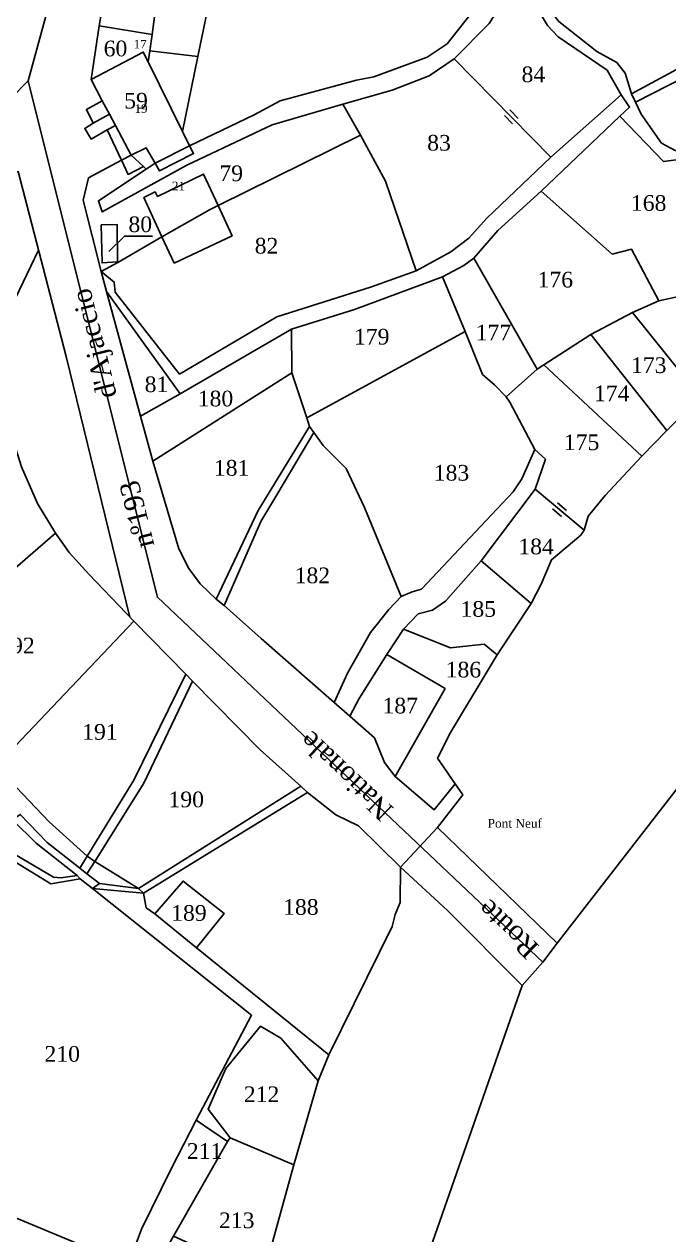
# Model space of a CAD drawing. Extents: x 1207165 to 1207735, y 6152763 to 6153552.
# Drawn here: x 1207429.3 to 1207511.6, y 6153190.9 to 6153345.3 of the extents above; entities that cross this region are included whole.
import ezdxf

# ---------------------------------------------------------------- set-up
doc = ezdxf.new("R2010")
doc.units = 0
doc.linetypes.add('CONTINU', pattern=[0])
doc.layers.get('0').update_dxf_attribs({"linetype": 'CONTINU'})
for name, color, linetype in [('1LIEUDIT', 7, 'CONTINU'), ('1PARCELLE', 7, 'CONTINU'), ('1SECTION', 7, 'CONTINU'), ('1SUBDFISC', 7, 'CONTINU'), ('1SUBDSECT', 7, 'CONTINU'), ('1TRONFLUV', 7, 'CONTINU'), ('1TROUPARCELLE', 7, 'CONTINU'), ('1ZONCOMM', 7, 'CONTINU'), ('3BATIDUR', 7, 'CONTINU'), ('3BATILEGER', 7, 'CONTINU'), ('3ENSIMMO', 7, 'CONTINU'), ('3FLECHEPAR', 7, 'CONTINU'), ('3LIMNONPARC', 7, 'CONTINU'), ('3MURMI', 7, 'CONTINU'), ('3NUMVOIE', 7, 'CONTINU'), ('3PARCELLETEX', 7, 'CONTINU'), ('3PONT', 7, 'CONTINU'), ('3SENTIER', 7, 'CONTINU'), ('3ZONCOMMTEX', 7, 'CONTINU')]:
    doc.layers.add(name, color=color, linetype=linetype)
doc.styles.get("Standard").update_dxf_attribs({"font": 'Times New Roman'})

# ---------------------------------------------------------------- blocks, each defined once
blk = doc.blocks.new('MURMI')
for p, q in [((-0.75, 0.5), (0.75, 0.5)), ((-0.75, -0.5), (0.75, -0.5))]:
    blk.add_line(p, q)

msp = doc.modelspace()

# ---------------------------------------------------------------- linework, layer by layer
at = {"layer": '1LIEUDIT'}
msp.add_lwpolyline([(1207532.13, 6153272.88), (1207497.33, 6153228.06), (1207495.5, 6153225.64), (1207492.84, 6153222.69), (1207448.62, 6153096.07), (1207422.78, 6153053.73), (1207351.23, 6152978.21)], dxfattribs=at)
at = {"layer": '1PARCELLE'}
for points in [[(1207521.44, 6153344.32), (1207507.38, 6153358.72), (1207495.64, 6153349.27), (1207496.27, 6153347.26), (1207497.53, 6153345.66), (1207502.39, 6153341.83), (1207504.92, 6153340.44), (1207505.98, 6153339.08), (1207506.81, 6153336.41), (1207521.44, 6153344.32)], [(1207454.62, 6153356.43), (1207451.49, 6153341.19), (1207445.35, 6153341.89), (1207445.65, 6153343.98), (1207446.3, 6153348.89), (1207447.29, 6153355.59), (1207447.4, 6153356.53), (1207447.56, 6153357.72), (1207448.24, 6153357.58), (1207448.8, 6153357.52), (1207454.62, 6153356.43)], [(1207484.2, 6153340.88), (1207488.65, 6153345.39), (1207490.6, 6153348.56), (1207490.98, 6153352.25), (1207493.09, 6153350.21), (1207496.08, 6153345.13), (1207497.44, 6153343.68), (1207503.72, 6153339.43), (1207505.49, 6153336.28), (1207496.52, 6153328.35), (1207484.2, 6153340.88)], [(1207439.75, 6153350.04), (1207446.3, 6153348.89), (1207445.65, 6153343.98), (1207438.91, 6153345.1), (1207439.75, 6153350.04)], [(1207445.65, 6153343.98), (1207438.91, 6153345.1), (1207437.89, 6153338.25), (1207444.52, 6153341.75), (1207445.14, 6153340.5), (1207445.35, 6153341.89), (1207445.65, 6153343.98)], [(1207533.26, 6153337.43), (1207528.48, 6153346.13), (1207526.34, 6153344.57), (1207523.82, 6153343.78), (1207507.3, 6153335.34), (1207508.03, 6153333.84), (1207510.62, 6153330.13), (1207512.38, 6153329.19), (1207514.86, 6153329.11), (1207531.54, 6153334.97), (1207533.26, 6153337.43)], [(1207451.49, 6153341.19), (1207449.54, 6153331.62), (1207450.44, 6153329.81), (1207446.03, 6153327.57), (1207444.91, 6153326.83), (1207444.55, 6153327.16), (1207442.96, 6153328.59), (1207440.96, 6153332.39), (1207439.93, 6153331.82), (1207437.86, 6153330.65), (1207437.06, 6153332.01), (1207438.13, 6153332.67), (1207437.27, 6153334.42), (1207439.3, 6153335.54), (1207437.89, 6153338.25), (1207444.52, 6153341.75), (1207445.14, 6153340.5), (1207445.35, 6153341.89), (1207451.49, 6153341.19)], [(1207484.2, 6153340.88), (1207496.52, 6153328.35), (1207488.29, 6153320.54), (1207486.04, 6153318.01), (1207483.74, 6153316.25), (1207479.32, 6153313.83), (1207475.44, 6153325.28), (1207472.24, 6153331.14), (1207469.97, 6153335.11), (1207476.26, 6153336.91), (1207481, 6153338.72), (1207484.2, 6153340.88)], [(1207436.85, 6153322.86), (1207437.54, 6153325.69), (1207441.74, 6153327.94), (1207442.96, 6153328.59), (1207444.55, 6153327.16), (1207444.91, 6153326.83), (1207438.8, 6153322.79), (1207439.3, 6153321.35), (1207450.07, 6153327.32), (1207460.98, 6153332.47), (1207469.97, 6153335.11), (1207472.24, 6153331.14), (1207454.07, 6153322.16), (1207452.99, 6153321.63), (1207446.91, 6153318.16), (1207441.29, 6153314.89), (1207439.15, 6153313.74), (1207436.85, 6153322.86)], [(1207518.46, 6153313.36), (1207513.79, 6153328.17), (1207510.88, 6153327.78), (1207505.33, 6153333.56), (1207495.3, 6153323.99), (1207504.33, 6153315.99), (1207506.79, 6153316.62), (1207510.28, 6153310.03), (1207514.38, 6153310.91), (1207518.46, 6153313.36)], [(1207479.32, 6153313.83), (1207475.44, 6153325.28), (1207472.24, 6153331.14), (1207454.07, 6153322.16), (1207452.99, 6153321.63), (1207446.91, 6153318.16), (1207441.29, 6153314.89), (1207439.15, 6153313.74), (1207440.83, 6153312.4), (1207440.95, 6153311.11), (1207449.16, 6153300.68), (1207461.55, 6153307.98), (1207473.63, 6153311.81), (1207479.32, 6153313.83)], [(1207494.78, 6153301.29), (1207495.64, 6153301.84), (1207501.62, 6153305.73), (1207506.93, 6153308.52), (1207510.28, 6153310.03), (1207506.79, 6153316.62), (1207504.33, 6153315.99), (1207495.3, 6153323.99), (1207489.77, 6153318.99), (1207486.69, 6153315.48), (1207494.78, 6153301.29)], [(1207441.19, 6153319.76), (1207441.25, 6153314.98), (1207439.26, 6153314.86), (1207439.16, 6153319.71), (1207441.19, 6153319.76)], [(1207494.78, 6153301.29), (1207490.81, 6153297.75), (1207489.35, 6153299.3), (1207487.78, 6153300.63), (1207485.6, 6153306.1), (1207482.68, 6153313.06), (1207485.41, 6153314.53), (1207486.69, 6153315.48), (1207494.78, 6153301.29)], [(1207485.6, 6153306.1), (1207465.38, 6153295.11), (1207463.46, 6153300.82), (1207463.43, 6153306.39), (1207471.46, 6153308.89), (1207482.68, 6153313.06), (1207485.6, 6153306.1)], [(1207449.24, 6153298.15), (1207444.15, 6153295.29), (1207439.82, 6153311.21), (1207449.24, 6153298.15)], [(1207514.38, 6153310.91), (1207519.39, 6153301.37), (1207515.63, 6153297.72), (1207506.93, 6153308.52), (1207510.28, 6153310.03), (1207514.38, 6153310.91)], [(1207506.93, 6153308.52), (1207515.63, 6153297.72), (1207511.3, 6153293.48), (1207501.62, 6153305.73), (1207506.93, 6153308.52)], [(1207449.24, 6153298.15), (1207444.15, 6153295.29), (1207445.75, 6153289.56), (1207463.46, 6153300.82), (1207463.43, 6153306.39), (1207449.24, 6153298.15)], [(1207490.81, 6153297.75), (1207491.28, 6153297.1), (1207494.47, 6153291.05), (1207492.81, 6153287.31), (1207491.71, 6153285.66), (1207480.03, 6153273.24), (1207478.81, 6153272.89), (1207477.44, 6153272.3), (1207472.73, 6153283.67), (1207470.4, 6153288.61), (1207467.46, 6153291.55), (1207466.27, 6153293.23), (1207465.75, 6153293.99), (1207465.38, 6153295.11), (1207485.6, 6153306.1), (1207487.78, 6153300.63), (1207489.35, 6153299.3), (1207490.81, 6153297.75)], [(1207508.12, 6153290.19), (1207495.64, 6153301.84), (1207501.62, 6153305.73), (1207511.3, 6153293.48), (1207508.12, 6153290.19)], [(1207494.52, 6153285.98), (1207500.79, 6153280.74), (1207501.29, 6153282.53), (1207503.46, 6153285.2), (1207508.12, 6153290.19), (1207495.64, 6153301.84), (1207494.78, 6153301.29), (1207490.81, 6153297.75), (1207491.28, 6153297.1), (1207494.47, 6153291.05), (1207495.82, 6153289.83), (1207494.52, 6153285.98)], [(1207465.38, 6153295.11), (1207465.75, 6153293.99), (1207459.2, 6153283.25), (1207453.84, 6153271.95), (1207451.79, 6153273.91), (1207450.34, 6153275.85), (1207449.04, 6153278.37), (1207445.75, 6153289.56), (1207463.46, 6153300.82), (1207465.38, 6153295.11)], [(1207427.4, 6153293.81), (1207421.2, 6153289.24), (1207422.53, 6153287.62), (1207416.16, 6153282.94), (1207423.64, 6153272), (1207433.32, 6153280.37), (1207431.03, 6153284.17), (1207429, 6153288.82), (1207427.4, 6153293.81)], [(1207477.44, 6153272.3), (1207472.73, 6153283.67), (1207470.4, 6153288.61), (1207467.46, 6153291.55), (1207466.27, 6153293.23), (1207461.7, 6153285.46), (1207459.53, 6153281.86), (1207454.85, 6153271.15), (1207459.56, 6153266.92), (1207468.87, 6153258.76), (1207470.56, 6153262.51), (1207473.5, 6153267.69), (1207475.84, 6153270.65), (1207477.44, 6153272.3)], [(1207487.65, 6153276.83), (1207494, 6153271.4), (1207495.29, 6153273.87), (1207496.62, 6153276.99), (1207500.34, 6153280.14), (1207500.79, 6153280.74), (1207494.52, 6153285.98), (1207487.65, 6153276.83)], [(1207423.64, 6153272), (1207419.75, 6153268.62), (1207413.94, 6153263.58), (1207419.02, 6153257.72), (1207425.73, 6153250.65), (1207443.31, 6153269.14), (1207437.57, 6153275.13), (1207435.06, 6153277.92), (1207433.32, 6153280.37), (1207423.64, 6153272)], [(1207489.66, 6153264.85), (1207488.01, 6153266.21), (1207483.73, 6153265.73), (1207477.72, 6153268.15), (1207479.6, 6153270.07), (1207481.42, 6153270.57), (1207483.08, 6153271.72), (1207487.65, 6153276.83), (1207494, 6153271.4), (1207489.66, 6153264.85)], [(1207425.73, 6153250.65), (1207443.31, 6153269.14), (1207449.95, 6153262.38), (1207443.32, 6153248.87), (1207437.35, 6153239.18), (1207432.52, 6153243.55), (1207425.73, 6153250.65)], [(1207475.6, 6153264.88), (1207483.02, 6153260.55), (1207476.67, 6153249.33), (1207481.62, 6153245.08), (1207484.3, 6153248.39), (1207482.07, 6153251.66), (1207483.71, 6153254.93), (1207489.66, 6153264.85), (1207488.01, 6153266.21), (1207483.73, 6153265.73), (1207477.72, 6153268.15), (1207475.6, 6153264.88)], [(1207475.6, 6153264.88), (1207472.08, 6153259.3), (1207470.86, 6153257.03), (1207474.04, 6153254.26), (1207475.31, 6153251.12), (1207476.67, 6153249.33), (1207483.02, 6153260.55), (1207475.6, 6153264.88)], [(1207444.59, 6153248.5), (1207438.36, 6153238.48), (1207443.93, 6153235.04), (1207464.64, 6153248.09), (1207459.44, 6153252.75), (1207450.81, 6153261.49), (1207444.59, 6153248.5)], [(1207451.3, 6153227.48), (1207454.85, 6153231.84), (1207449.6, 6153235.99), (1207446, 6153231.83), (1207444.89, 6153232.6), (1207444.57, 6153234.44), (1207465.49, 6153247.28), (1207469.08, 6153244.44), (1207472, 6153243.04), (1207477.34, 6153237.79), (1207477.31, 6153233.25), (1207476.65, 6153231.71), (1207476.28, 6153230.21), (1207468.18, 6153213.83), (1207451.3, 6153227.48)], [(1207416.31, 6153197.65), (1207416.45, 6153198.14), (1207416.07, 6153203.61), (1207415.43, 6153212.76), (1207415.68, 6153214.71), (1207420.82, 6153228.1), (1207423.68, 6153235.13), (1207425.9, 6153238.57), (1207427.38, 6153239.87), (1207433.07, 6153236.5), (1207434.02, 6153236.42), (1207436.11, 6153236.69), (1207430.85, 6153240.82), (1207427.84, 6153243.81), (1207424.58, 6153241.53), (1207422.33, 6153238.06), (1207414.71, 6153223.32), (1207410.97, 6153215.84), (1207410.23, 6153214.02), (1207409.84, 6153211.17), (1207408.1, 6153209.31), (1207406.22, 6153205.13), (1207405.26, 6153202.38), (1207416.31, 6153197.65)], [(1207442.18, 6153185.91), (1207438.05, 6153188.94), (1207426.33, 6153193.83), (1207417.48, 6153197.03), (1207417.67, 6153198.14), (1207416.88, 6153206.27), (1207416.74, 6153211.66), (1207416.96, 6153214.04), (1207417.85, 6153217.18), (1207421.09, 6153225.81), (1207423.3, 6153231.28), (1207425.38, 6153235.54), (1207427.68, 6153238.76), (1207432.73, 6153235.64), (1207436.46, 6153236.3), (1207438.05, 6153235.05), (1207458.35, 6153218.87), (1207451.26, 6153205.49), (1207448.1, 6153199.28), (1207444.3, 6153191.58), (1207442.18, 6153185.91)], [(1207451.3, 6153227.48), (1207446, 6153231.83), (1207449.6, 6153235.99), (1207454.85, 6153231.84), (1207451.3, 6153227.48)], [(1207463.72, 6153199.79), (1207455.6, 6153203.26), (1207452.79, 6153206.9), (1207455.05, 6153212.09), (1207459.48, 6153217.49), (1207462.09, 6153215.94), (1207466.82, 6153210.5), (1207463.72, 6153199.79)], [(1207442.18, 6153185.91), (1207444.77, 6153184.3), (1207448.4, 6153190.69), (1207455.27, 6153202.76), (1207451.26, 6153205.49), (1207448.1, 6153199.28), (1207444.3, 6153191.58), (1207442.18, 6153185.91)], [(1207432.51, 6153167.97), (1207431.76, 6153168.51), (1207441.71, 6153184.71), (1207442.18, 6153185.91), (1207444.77, 6153184.3), (1207448.4, 6153190.69), (1207455.27, 6153202.76), (1207455.6, 6153203.26), (1207463.72, 6153199.79), (1207454.4, 6153166.05), (1207446.21, 6153168.73), (1207441.92, 6153170.1), (1207437.48, 6153164.95), (1207432.51, 6153167.97)], [(1207425.09, 6153165.91), (1207425.74, 6153165.64), (1207429.11, 6153164.43), (1207431.76, 6153168.51), (1207441.71, 6153184.71), (1207442.18, 6153185.91), (1207438.05, 6153188.94), (1207426.33, 6153193.83), (1207417.48, 6153197.03), (1207413.79, 6153185.92), (1207430.15, 6153179.09), (1207425.09, 6153165.91)]]:
    msp.add_lwpolyline(points, close=True, dxfattribs=at)
msp.add_lwpolyline([(1207454.62, 6153356.43), (1207451.49, 6153341.19), (1207449.54, 6153331.62), (1207450.44, 6153329.81), (1207458.68, 6153333.74), (1207461.99, 6153335.55), (1207471.72, 6153338.17), (1207473.92, 6153338.58), (1207480.74, 6153341.1), (1207483.28, 6153342.81), (1207486, 6153346.23)], dxfattribs=at)
at = {"layer": '1SECTION'}
msp.add_lwpolyline([(1207351.23, 6152978.21), (1207422.78, 6153053.73), (1207448.62, 6153096.07), (1207492.84, 6153222.69), (1207495.5, 6153225.64), (1207497.33, 6153228.06), (1207532.13, 6153272.88)], dxfattribs=at)
at = {"layer": '1SUBDFISC'}
msp.add_lwpolyline([(1207448.4, 6153190.69), (1207455.27, 6153202.76), (1207455.6, 6153203.26), (1207463.72, 6153199.79), (1207454.4, 6153166.05), (1207446.21, 6153168.73), (1207454.25, 6153188.01), (1207448.4, 6153190.69)], close=True, dxfattribs=at)
at = {"layer": '1SUBDSECT'}
msp.add_lwpolyline([(1207351.23, 6152978.21), (1207422.78, 6153053.73), (1207448.62, 6153096.07), (1207492.84, 6153222.69), (1207495.5, 6153225.64), (1207497.33, 6153228.06), (1207532.13, 6153272.88)], dxfattribs=at)
at = {"layer": '1TRONFLUV'}
for points in [[(1207486, 6153346.23), (1207483.28, 6153342.81), (1207480.74, 6153341.1), (1207473.92, 6153338.58), (1207471.72, 6153338.17), (1207461.99, 6153335.55), (1207461.99, 6153335.55), (1207458.68, 6153333.74), (1207450.44, 6153329.81), (1207446.03, 6153327.57), (1207444.91, 6153326.83), (1207438.8, 6153322.79), (1207439.3, 6153321.35), (1207450.07, 6153327.32), (1207460.98, 6153332.47), (1207469.97, 6153335.11), (1207476.26, 6153336.91), (1207481, 6153338.72), (1207484.2, 6153340.88), (1207488.65, 6153345.39)], [(1207521.44, 6153344.32), (1207506.81, 6153336.41), (1207507.3, 6153335.34), (1207523.82, 6153343.78)], [(1207532.13, 6153272.88), (1207497.33, 6153228.06), (1207482.07, 6153242.82), (1207485.28, 6153246.98), (1207484.3, 6153248.39), (1207482.07, 6153251.66), (1207483.71, 6153254.93), (1207489.66, 6153264.85), (1207494, 6153271.4), (1207495.29, 6153273.87), (1207496.62, 6153276.99), (1207500.34, 6153280.14), (1207500.79, 6153280.74), (1207501.29, 6153282.53), (1207503.46, 6153285.2), (1207508.12, 6153290.19), (1207511.3, 6153293.48), (1207515.63, 6153297.72)], [(1207427.68, 6153238.76), (1207432.73, 6153235.64), (1207436.46, 6153236.3), (1207436.11, 6153236.69), (1207434.02, 6153236.42), (1207433.07, 6153236.5), (1207427.38, 6153239.87)], [(1207454.4, 6153166.05), (1207463.72, 6153199.79), (1207466.82, 6153210.5), (1207468.18, 6153213.83), (1207476.28, 6153230.21), (1207476.65, 6153231.71), (1207477.31, 6153233.25), (1207477.34, 6153237.79), (1207483.35, 6153232.25), (1207492.84, 6153222.69), (1207448.62, 6153096.07)]]:
    msp.add_lwpolyline(points, dxfattribs=at)
for points in [[(1207495.3, 6153323.99), (1207505.33, 6153333.56), (1207506.56, 6153334.72), (1207505.49, 6153336.28), (1207496.52, 6153328.35), (1207488.29, 6153320.54), (1207486.04, 6153318.01), (1207483.74, 6153316.25), (1207479.32, 6153313.83), (1207473.63, 6153311.81), (1207461.55, 6153307.98), (1207449.16, 6153300.68), (1207440.95, 6153311.11), (1207440.83, 6153312.4), (1207439.15, 6153313.74), (1207439.82, 6153311.21), (1207449.24, 6153298.15), (1207463.43, 6153306.39), (1207471.46, 6153308.89), (1207482.68, 6153313.06), (1207485.41, 6153314.53), (1207486.69, 6153315.48), (1207489.77, 6153318.99), (1207495.3, 6153323.99)], [(1207466.27, 6153293.23), (1207465.75, 6153293.99), (1207459.2, 6153283.25), (1207453.84, 6153271.95), (1207454.85, 6153271.15), (1207459.53, 6153281.86), (1207461.7, 6153285.46), (1207466.27, 6153293.23)], [(1207477.44, 6153272.3), (1207478.81, 6153272.89), (1207480.03, 6153273.24), (1207491.71, 6153285.66), (1207492.81, 6153287.31), (1207494.47, 6153291.05), (1207495.82, 6153289.83), (1207494.52, 6153285.98), (1207487.65, 6153276.83), (1207483.08, 6153271.72), (1207481.42, 6153270.57), (1207479.6, 6153270.07), (1207477.72, 6153268.15), (1207475.6, 6153264.88), (1207472.08, 6153259.3), (1207470.86, 6153257.03), (1207468.87, 6153258.76), (1207470.56, 6153262.51), (1207473.5, 6153267.69), (1207475.84, 6153270.65), (1207477.44, 6153272.3)], [(1207437.35, 6153239.18), (1207438.36, 6153238.48), (1207444.59, 6153248.5), (1207450.81, 6153261.49), (1207449.95, 6153262.38), (1207443.32, 6153248.87), (1207437.35, 6153239.18)], [(1207444.57, 6153234.44), (1207443.93, 6153235.04), (1207464.64, 6153248.09), (1207465.49, 6153247.28), (1207444.57, 6153234.44)], [(1207436.43, 6153237.66), (1207432.27, 6153240.93), (1207428.83, 6153244.5), (1207427.84, 6153243.81), (1207430.85, 6153240.82), (1207436.11, 6153236.69), (1207436.46, 6153236.3), (1207438.05, 6153235.05), (1207438.92, 6153235.68), (1207437.34, 6153236.91), (1207436.43, 6153237.66)]]:
    msp.add_lwpolyline(points, close=True, dxfattribs=at)
at = {"layer": '1TROUPARCELLE'}
msp.add_lwpolyline([(1207439.16, 6153319.71), (1207441.19, 6153319.76), (1207441.25, 6153314.98), (1207439.26, 6153314.86), (1207439.16, 6153319.71)], close=True, dxfattribs=at)
at = {"layer": '1ZONCOMM'}
for points in [[(1207495.5, 6153225.64), (1207446.32, 6153272.2), (1207433.43, 6153323.74), (1207429.84, 6153338.09), (1207435.57, 6153359.12), (1207436.03, 6153362.41), (1207438.06, 6153370.73), (1207443.65, 6153393.65), (1207447.01, 6153402.24), (1207449.73, 6153422.07), (1207450.02, 6153434.29)], [(1207495.5, 6153225.64), (1207446.32, 6153272.2), (1207433.43, 6153323.74), (1207429.84, 6153338.09), (1207435.57, 6153359.12), (1207436.03, 6153362.41), (1207438.06, 6153370.73), (1207443.65, 6153393.65), (1207447.01, 6153402.24), (1207449.73, 6153422.07), (1207450.02, 6153434.29)], [(1207495.5, 6153225.64), (1207446.32, 6153272.2), (1207433.43, 6153323.74), (1207429.84, 6153338.09), (1207435.57, 6153359.12), (1207436.03, 6153362.41), (1207438.06, 6153370.73), (1207443.65, 6153393.65), (1207447.01, 6153402.24), (1207449.73, 6153422.07), (1207450.02, 6153434.29)], [(1207495.5, 6153225.64), (1207446.32, 6153272.2), (1207433.43, 6153323.74), (1207429.84, 6153338.09), (1207435.57, 6153359.12), (1207436.03, 6153362.41), (1207438.06, 6153370.73), (1207443.65, 6153393.65), (1207447.01, 6153402.24), (1207449.73, 6153422.07), (1207450.02, 6153434.29)], [(1207313.17, 6153101.35), (1207317.51, 6153106.57), (1207333.39, 6153161.04), (1207337.19, 6153175.53), (1207340.81, 6153198.86), (1207344.32, 6153214.45), (1207350.6, 6153232.88), (1207353.62, 6153243.88), (1207360.73, 6153270.34), (1207363.94, 6153280.55), (1207369.42, 6153287.48), (1207380.2, 6153297.72), (1207386.67, 6153301.88), (1207403.04, 6153315.16), (1207412.78, 6153320.73), (1207429.84, 6153338.09)]]:
    msp.add_lwpolyline(points, dxfattribs=at)
at = {"layer": '3BATIDUR'}
for points in [[(1207445.14, 6153340.5), (1207445.35, 6153341.89), (1207445.65, 6153343.98), (1207438.91, 6153345.1), (1207437.89, 6153338.25), (1207444.52, 6153341.75), (1207445.14, 6153340.5)], [(1207440.21, 6153333.81), (1207439.3, 6153335.54), (1207437.89, 6153338.25), (1207444.52, 6153341.75), (1207445.14, 6153340.5), (1207449.54, 6153331.62), (1207450.44, 6153329.81), (1207446.03, 6153327.57), (1207444.9, 6153329.52), (1207442.96, 6153328.59), (1207440.96, 6153332.39), (1207440.21, 6153333.81)], [(1207440.21, 6153333.81), (1207439.3, 6153335.54), (1207437.27, 6153334.42), (1207438.13, 6153332.67), (1207440.21, 6153333.81)], [(1207454.07, 6153322.16), (1207452.99, 6153321.63), (1207446.91, 6153318.16), (1207444.59, 6153323.19), (1207446.03, 6153323.92), (1207446.35, 6153323.33), (1207452.22, 6153326.18), (1207454.07, 6153322.16)], [(1207448.46, 6153314.82), (1207446.91, 6153318.16), (1207452.99, 6153321.63), (1207454.07, 6153322.16), (1207455.85, 6153318.31), (1207448.46, 6153314.82)], [(1207451.3, 6153227.48), (1207446, 6153231.83), (1207449.6, 6153235.99), (1207454.85, 6153231.84), (1207451.3, 6153227.48)]]:
    msp.add_lwpolyline(points, close=True, dxfattribs=at)
at = {"layer": '3BATILEGER'}
for points in [[(1207444.55, 6153327.16), (1207442.96, 6153328.59), (1207444.9, 6153329.52), (1207446.03, 6153327.57), (1207444.91, 6153326.83), (1207444.55, 6153327.16)], [(1207441.74, 6153327.94), (1207442.96, 6153328.59), (1207444.55, 6153327.16), (1207442.58, 6153326.15), (1207441.74, 6153327.94)]]:
    msp.add_lwpolyline(points, close=True, dxfattribs=at)
at = {"layer": '3FLECHEPAR'}
msp.add_lwpolyline([(1207445.69, 6153318.27), (1207442.13, 6153318.28), (1207440.15, 6153316.32)], dxfattribs=at)
at = {"layer": '3LIMNONPARC'}
for points in [[(1207441.74, 6153327.94), (1207439.93, 6153331.82), (1207440.96, 6153332.39), (1207442.96, 6153328.59), (1207441.74, 6153327.94)], [(1207446.03, 6153327.57), (1207450.44, 6153329.81), (1207450.95, 6153328.8), (1207446.6, 6153326.59), (1207446.03, 6153327.57)]]:
    msp.add_lwpolyline(points, close=True, dxfattribs=at)
at = {"layer": '3PONT'}
for points in [[(1207497.33, 6153228.06), (1207482.07, 6153242.82), (1207477.34, 6153237.79), (1207483.35, 6153232.25), (1207492.84, 6153222.69), (1207495.5, 6153225.64), (1207497.33, 6153228.06)], [(1207437.35, 6153239.18), (1207438.36, 6153238.48), (1207437.34, 6153236.91), (1207436.43, 6153237.66), (1207437.35, 6153239.18)], [(1207444.57, 6153234.44), (1207443.93, 6153235.04), (1207438.92, 6153235.68), (1207438.05, 6153235.05), (1207444.57, 6153234.44)]]:
    msp.add_lwpolyline(points, close=True, dxfattribs=at)
at = {"layer": '3SENTIER'}
for points in [[(1207442.82, 6153269.66), (1207434.67, 6153302.9), (1207428.57, 6153326.5), (1207428.29, 6153326.45)], [(1207427.45, 6153308.2), (1207428.22, 6153310.37), (1207431.15, 6153316.5)]]:
    msp.add_lwpolyline(points, dxfattribs=at)

# ---------------------------------------------------------------- block references
at = {"layer": '3MURMI'}
for p, rotation in [((1207491.47, 6153333.48), 314.6), ((1207497.64, 6153283.38), 320.2)]:
    msp.add_blockref('MURMI', p, dxfattribs=dict(at, rotation=rotation))

# ---------------------------------------------------------------- texts
at = {"layer": '3ENSIMMO'}
msp.add_text('Pont Neuf', height=1.125, dxfattribs=at).set_placement((1207488.45, 6153242.8))
at = {"layer": '3NUMVOIE'}
for s, p in [('17', (1207443.3, 6153342.21)), ('19', (1207443.41, 6153333.99)), ('21', (1207448.18, 6153324.12))]:
    msp.add_text(s, height=1.1, dxfattribs=at).set_placement(p)
at = {"layer": '3PARCELLETEX'}
for s, p in [('60', (1207439.47, 6153341.21)), ('84', (1207492.78, 6153337.91)), ('59', (1207442.09, 6153334.55)), ('83', (1207480.74, 6153329.18)), ('79', (1207454.23, 6153325.29)), ('168', (1207506.73, 6153321.5)), ('80', (1207442.63, 6153318.78)), ('82', (1207458.74, 6153316.04)), ('176', (1207494.82, 6153311.72)), ('179', (1207471.4, 6153304.44)), ('177', (1207486.93, 6153304.97)), ('173', (1207506.74, 6153300.81)), ('81', (1207444.7, 6153298.37)), ('180', (1207451.47, 6153296.55)), ('174', (1207502.02, 6153297.21)), ('175', (1207498.18, 6153290.97)), ('181', (1207453.53, 6153287.71)), ('183', (1207481.58, 6153287.08)), ('184', (1207492.37, 6153277.68)), ('182', (1207463.83, 6153273.99)), ('185', (1207485, 6153269.71)), ('192', (1207426.15, 6153265.04)), ('186', (1207483.1, 6153261.97)), ('187', (1207475.04, 6153257.38)), ('191', (1207436.73, 6153254.03)), ('190', (1207447.74, 6153245.41)), ('188', (1207462.36, 6153231.69)), ('189', (1207448.08, 6153230.93)), ('210', (1207431.92, 6153212.95)), ('212', (1207457.35, 6153207.8)), ('211', (1207450.08, 6153200.56)), ('213', (1207454.18, 6153191.72))]:
    msp.add_text(s, height=2, dxfattribs=at).set_placement(p)
at = {"layer": '3ZONCOMMTEX'}
for s, rotation, p in [("d'Ajaccio", 104, (1207441.18, 6153297.91)), ("d'Ajaccio", 104, (1207441.18, 6153297.91)), ("d'Ajaccio", 104, (1207441.18, 6153297.91)), ("d'Ajaccio", 104, (1207441.18, 6153297.91)), ('nº193', 104, (1207445.96, 6153278.83)), ('nº193', 104, (1207445.96, 6153278.83)), ('nº193', 104, (1207445.96, 6153278.83)), ('nº193', 104, (1207445.96, 6153278.83)), ('Nationale', 136.5, (1207476.59, 6153245.26)), ('Nationale', 136.5, (1207476.59, 6153245.26)), ('Nationale', 136.5, (1207476.59, 6153245.26)), ('Nationale', 136.5, (1207476.59, 6153245.26)), ('Route', 136.5, (1207495.18, 6153227.67)), ('Route', 136.5, (1207495.18, 6153227.67)), ('Route', 136.5, (1207495.18, 6153227.67)), ('Route', 136.5, (1207495.18, 6153227.67))]:
    msp.add_text(s, height=2.5, rotation=rotation, dxfattribs=at).set_placement(p)

doc.saveas('drawing.dxf')
